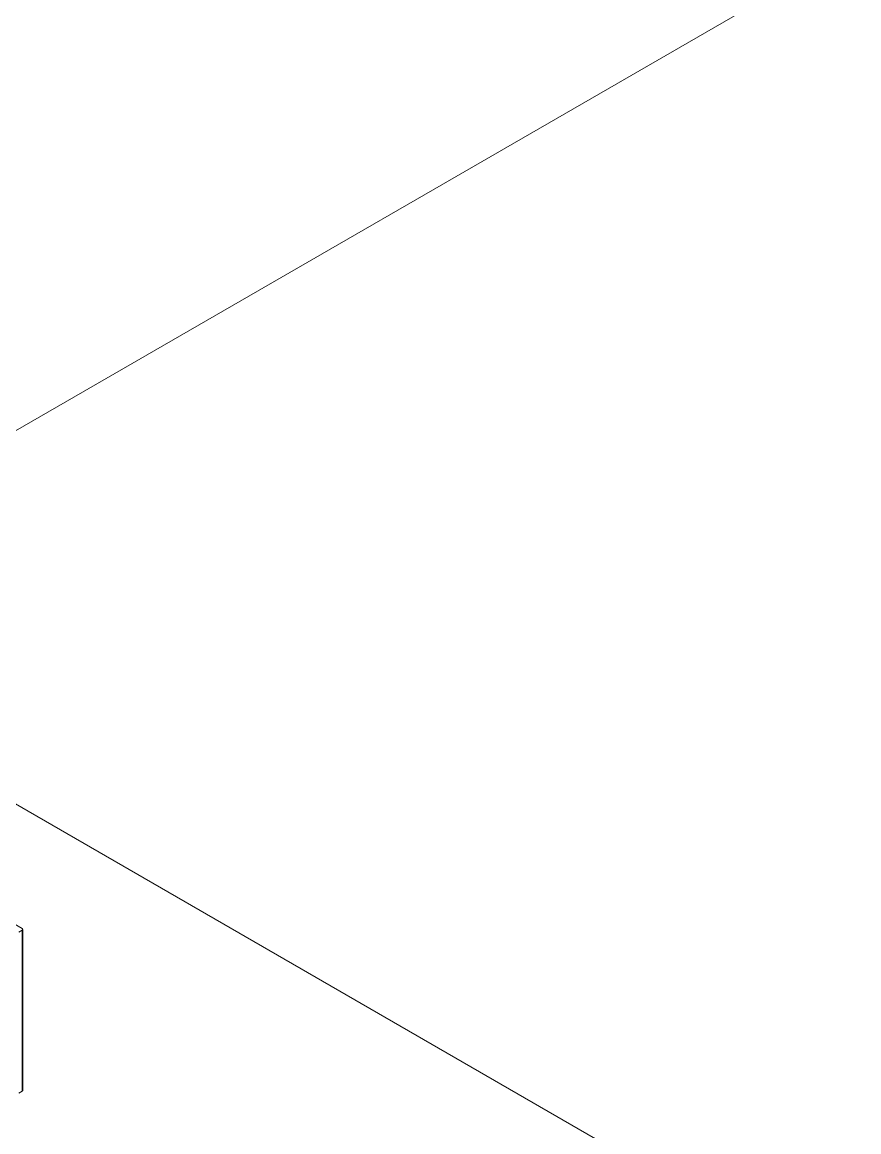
# Model space of a CAD drawing. Header units: millimetres. Extents: x 39 to 459, y 26 to 647.
# Drawn here: x 66.06 to 71.14, y 246.02 to 252.77 of the extents above; entities that cross this region are included whole.
import ezdxf

# ---------------------------------------------------------------- set-up
doc = ezdxf.new("R2010")
doc.units = ezdxf.units.MM
doc.layers.add('ANTET', color=7, linetype='Continuous')

# ---------------------------------------------------------------- blocks, each defined once
blk = doc.blocks.new('Griyaj Montajı')
at = {"color": 7, "linetype": 'Continuous', "lineweight": 15}
for p, q in [((11047.0041, 2140.8444), (11064.2957, 2150.8266)), ((11054.0981, 2136.7491), (11047.0041, 2140.8444)), ((11048.4607, 2139.2686), (11049.0109, 2138.951)), ((11048.9911, 2138.9298), (11049.0109, 2138.9412)), ((11049.0109, 2138.9412), (11049.0109, 2137.9614)), ((11049.0144, 2137.9663), (11049.0144, 2138.9461)), ((11048.9911, 2137.9499), (11049.0109, 2137.9614))]:
    blk.add_line(p, q, dxfattribs=at)
for centre, radius, start, end in [((11049.009, 2138.9461), 0.00524, 290.79344, 69.20656), ((11049.0084, 2137.9669), 0.00603, 294.3729, 354.32233)]:
    blk.add_arc(centre, radius, start, end, dxfattribs=at)

msp = doc.modelspace()

# ---------------------------------------------------------------- block references
at = {"layer": 'ANTET', "color": 0}
msp.add_blockref('Griyaj Montajı', (-10982.9547, -1891.697), dxfattribs=at)

doc.saveas('drawing.dxf')
